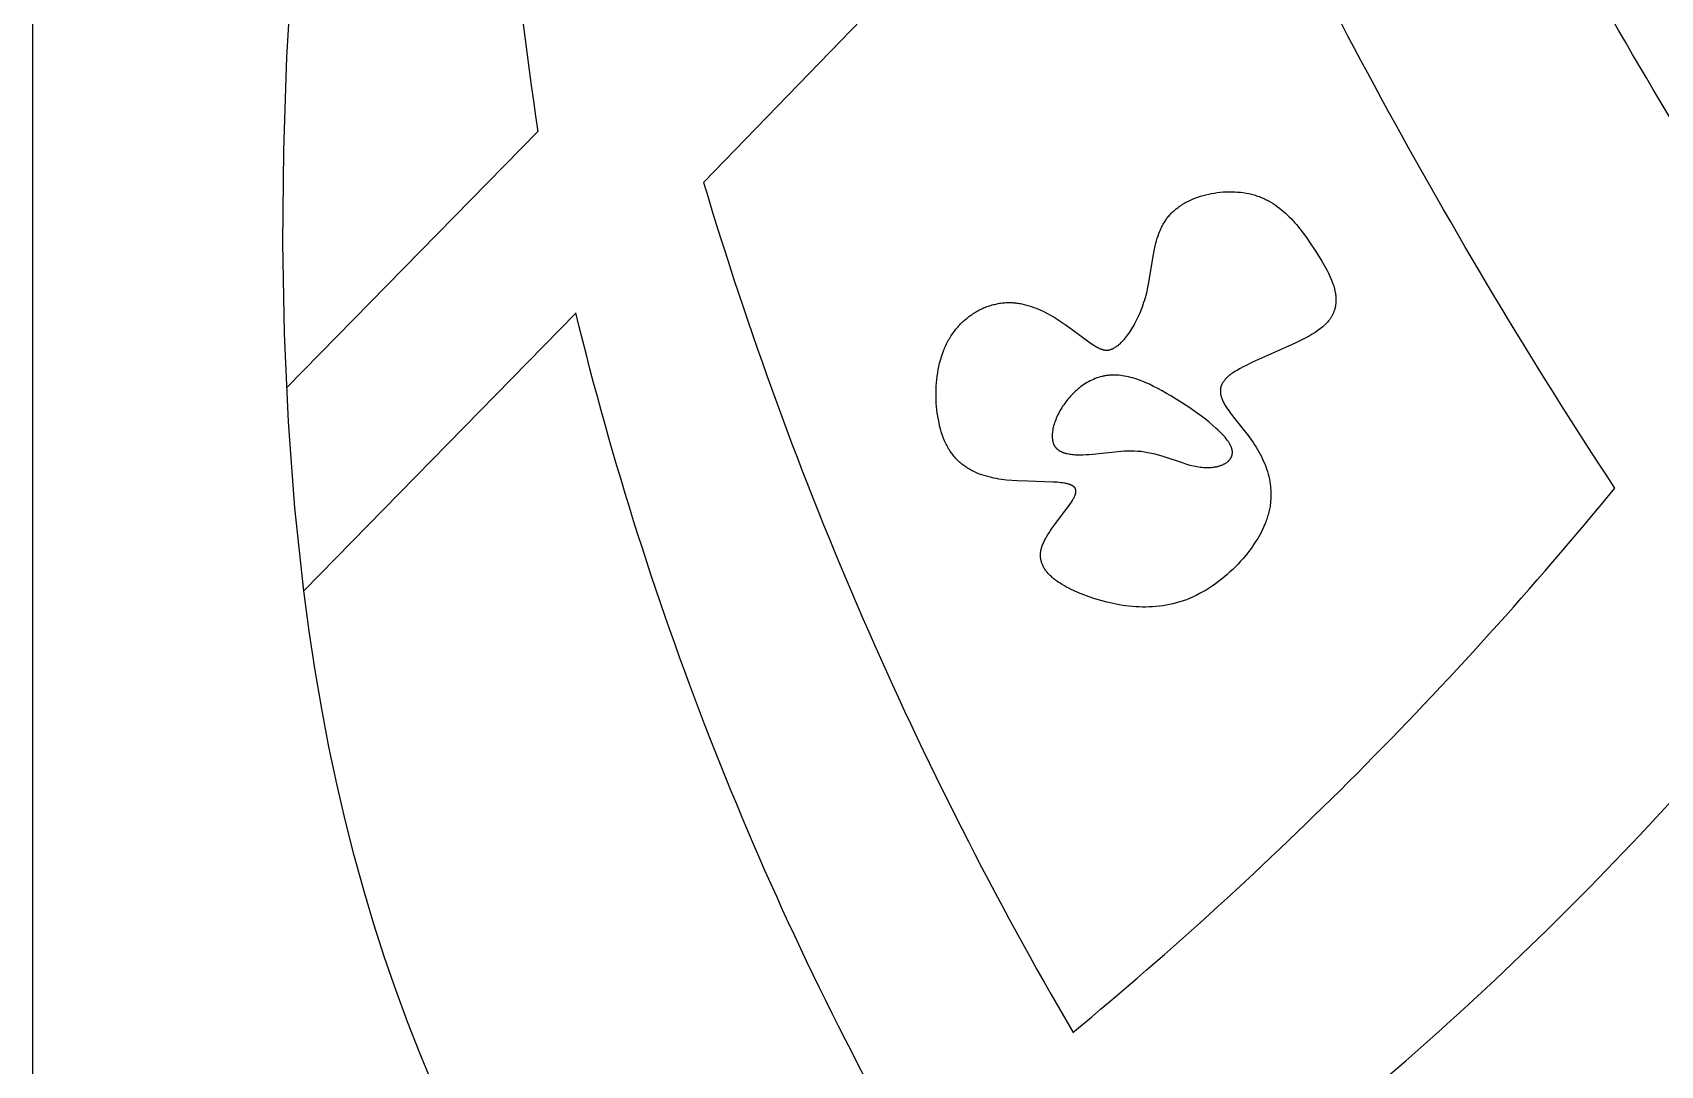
# Model space of a CAD drawing. Extents: x -66 to 16, y -52 to 43.
# Drawn here: x -16 to -0.99, y 7.95 to 17.48 of the extents above; entities that cross this region are included whole.
import ezdxf

# ---------------------------------------------------------------- set-up
doc = ezdxf.new("R2010")
doc.units = 0
doc.layers.add('CURVES', color=7, linetype='CONTINUOUS')
doc.layers.add('DEFAULT', color=7, linetype='CONTINUOUS')

msp = doc.modelspace()

# ---------------------------------------------------------------- linework, layer by layer
at = {"layer": 'CURVES'}
msp.add_lwpolyline([(-16, 0, 0.414214), (-13, -3), (13, -3, 0.414214), (16, 0), (16, 40, 0.414214), (13, 43), (-13, 43, 0.414214), (-16, 40)], format="xyb", close=True, dxfattribs=at)
msp.add_lwpolyline([(-16, 0, 0.414214), (-13, -3), (13, -3, 0.414214), (16, 0), (16, 40, 0.414214), (13, 43), (-13, 43, 0.414214), (-16, 40)], format="xyb", close=True, dxfattribs=at)
msp.add_lwpolyline([(-12.311, 7.786), (-12.429, 8.068), (-12.542, 8.356), (-12.65, 8.651), (-12.754, 8.951), (-12.852, 9.258), (-12.945, 9.572), (-13.034, 9.892), (-13.117, 10.219), (-13.194, 10.553), (-13.267, 10.894), (-13.333, 11.243), (-13.395, 11.599), (-13.45, 11.962), (-13.5, 12.333), (-13.582, 13.098), (-13.641, 13.891), (-13.677, 14.706), (-13.691, 15.542), (-13.683, 16.393), (-13.654, 17.255), (-13.603, 18.126)], dxfattribs=at)
msp.add_lwpolyline([(-12.311, 7.786), (-12.429, 8.068), (-12.542, 8.356), (-12.65, 8.651), (-12.754, 8.951), (-12.852, 9.258), (-12.945, 9.572), (-13.034, 9.892), (-13.117, 10.219), (-13.194, 10.553), (-13.267, 10.894), (-13.333, 11.243), (-13.395, 11.599), (-13.45, 11.962), (-13.5, 12.333), (-13.582, 13.098), (-13.641, 13.891), (-13.677, 14.706), (-13.691, 15.542), (-13.683, 16.393), (-13.654, 17.255), (-13.603, 18.126)], dxfattribs=at)
at = {"layer": 'DEFAULT'}
for p, q in [((-9.813, 16.1), (-5.414, 20.643)), ((-13.658, 14.205), (-11.34, 16.569)), ((-13.5, 12.333), (-10.991, 14.895))]:
    msp.add_line(p, q, dxfattribs=at)
for points in [[(-4.774, 13.741), (-4.76, 13.721), (-4.745, 13.7), (-4.732, 13.679), (-4.718, 13.658), (-4.705, 13.636), (-4.693, 13.615), (-4.681, 13.593), (-4.67, 13.571), (-4.659, 13.548), (-4.649, 13.526), (-4.639, 13.503), (-4.63, 13.48), (-4.622, 13.457), (-4.614, 13.434), (-4.608, 13.41), (-4.601, 13.387), (-4.596, 13.363), (-4.591, 13.338), (-4.588, 13.314), (-4.586, 13.302), (-4.585, 13.29), (-4.584, 13.277), (-4.583, 13.265), (-4.582, 13.252), (-4.582, 13.24), (-4.581, 13.227), (-4.581, 13.215), (-4.582, 13.202), (-4.582, 13.189), (-4.583, 13.177), (-4.584, 13.164), (-4.585, 13.151), (-4.587, 13.138), (-4.588, 13.125), (-4.59, 13.112), (-4.593, 13.099), (-4.595, 13.086), (-4.598, 13.073), (-4.601, 13.06), (-4.604, 13.047), (-4.608, 13.033), (-4.612, 13.02), (-4.616, 13.007), (-4.62, 12.993), (-4.625, 12.98), (-4.63, 12.967), (-4.635, 12.953), (-4.647, 12.926), (-4.659, 12.899), (-4.673, 12.871), (-4.688, 12.844), (-4.703, 12.817), (-4.72, 12.79), (-4.738, 12.763), (-4.756, 12.736), (-4.776, 12.709), (-4.796, 12.683), (-4.817, 12.656), (-4.839, 12.63), (-4.862, 12.605), (-4.885, 12.58), (-4.909, 12.555), (-4.934, 12.531), (-4.959, 12.507), (-4.985, 12.484), (-5.011, 12.461), (-5.038, 12.439), (-5.066, 12.418), (-5.094, 12.397), (-5.122, 12.377), (-5.151, 12.358), (-5.18, 12.34), (-5.21, 12.323), (-5.24, 12.307), (-5.27, 12.291), (-5.3, 12.277), (-5.331, 12.263), (-5.361, 12.251), (-5.392, 12.24), (-5.423, 12.23), (-5.454, 12.221), (-5.485, 12.213), (-5.517, 12.206), (-5.548, 12.2), (-5.579, 12.195), (-5.61, 12.191), (-5.642, 12.188), (-5.673, 12.186), (-5.704, 12.184), (-5.735, 12.183), (-5.766, 12.183), (-5.797, 12.184), (-5.828, 12.186), (-5.858, 12.188), (-5.889, 12.191), (-5.919, 12.195), (-5.949, 12.199), (-5.978, 12.204), (-6.008, 12.209), (-6.037, 12.215), (-6.065, 12.221), (-6.094, 12.228), (-6.15, 12.243), (-6.204, 12.259), (-6.256, 12.277), (-6.307, 12.295), (-6.355, 12.315), (-6.402, 12.335), (-6.424, 12.346), (-6.445, 12.357), (-6.466, 12.368), (-6.486, 12.379), (-6.506, 12.39), (-6.525, 12.402), (-6.543, 12.414), (-6.56, 12.426), (-6.576, 12.438), (-6.584, 12.444), (-6.592, 12.451), (-6.599, 12.457), (-6.606, 12.464), (-6.613, 12.47), (-6.62, 12.477), (-6.626, 12.483), (-6.633, 12.49), (-6.639, 12.497), (-6.645, 12.504), (-6.65, 12.51), (-6.656, 12.517), (-6.661, 12.524), (-6.665, 12.532), (-6.67, 12.539), (-6.674, 12.546), (-6.678, 12.553), (-6.682, 12.561), (-6.686, 12.568), (-6.689, 12.575), (-6.692, 12.583), (-6.693, 12.587), (-6.695, 12.591), (-6.696, 12.594), (-6.697, 12.598), (-6.698, 12.602), (-6.699, 12.606), (-6.7, 12.61), (-6.701, 12.614), (-6.702, 12.618), (-6.703, 12.622), (-6.703, 12.626), (-6.704, 12.63), (-6.705, 12.634), (-6.705, 12.638), (-6.705, 12.642), (-6.706, 12.646), (-6.706, 12.65), (-6.706, 12.654), (-6.706, 12.658), (-6.706, 12.662), (-6.706, 12.666), (-6.706, 12.671), (-6.706, 12.675), (-6.706, 12.679), (-6.705, 12.683), (-6.705, 12.687), (-6.704, 12.692), (-6.704, 12.696), (-6.702, 12.705), (-6.7, 12.713), (-6.698, 12.722), (-6.696, 12.731), (-6.693, 12.74), (-6.69, 12.749), (-6.687, 12.758), (-6.683, 12.767), (-6.679, 12.776), (-6.675, 12.785), (-6.67, 12.794), (-6.666, 12.804), (-6.661, 12.813), (-6.65, 12.832), (-6.639, 12.851), (-6.627, 12.869), (-6.615, 12.888), (-6.602, 12.907), (-6.575, 12.945), (-6.466, 13.088), (-6.442, 13.121), (-6.431, 13.137), (-6.421, 13.152), (-6.412, 13.167), (-6.408, 13.174), (-6.404, 13.181), (-6.4, 13.188), (-6.396, 13.195), (-6.393, 13.202), (-6.39, 13.208), (-6.388, 13.214), (-6.386, 13.217), (-6.385, 13.22), (-6.384, 13.223), (-6.383, 13.226), (-6.383, 13.229), (-6.382, 13.232), (-6.381, 13.235), (-6.381, 13.238), (-6.38, 13.24), (-6.38, 13.243), (-6.38, 13.246), (-6.379, 13.247), (-6.379, 13.248), (-6.379, 13.25), (-6.379, 13.251), (-6.379, 13.252), (-6.379, 13.253), (-6.379, 13.255), (-6.379, 13.256), (-6.38, 13.257), (-6.38, 13.258), (-6.38, 13.259), (-6.38, 13.261), (-6.38, 13.262), (-6.38, 13.263), (-6.381, 13.264), (-6.381, 13.265), (-6.381, 13.266), (-6.381, 13.267), (-6.382, 13.268), (-6.382, 13.27), (-6.383, 13.271), (-6.383, 13.272), (-6.383, 13.273), (-6.384, 13.274), (-6.384, 13.275), (-6.385, 13.276), (-6.385, 13.277), (-6.386, 13.278), (-6.387, 13.279), (-6.387, 13.28), (-6.388, 13.281), (-6.388, 13.282), (-6.389, 13.283), (-6.39, 13.283), (-6.39, 13.284), (-6.391, 13.285), (-6.392, 13.286), (-6.393, 13.287), (-6.394, 13.288), (-6.394, 13.289), (-6.395, 13.29), (-6.396, 13.29), (-6.397, 13.291), (-6.398, 13.292), (-6.4, 13.294), (-6.402, 13.295), (-6.404, 13.297), (-6.406, 13.298), (-6.408, 13.3), (-6.41, 13.301), (-6.413, 13.303), (-6.415, 13.304), (-6.418, 13.305), (-6.42, 13.307), (-6.423, 13.308), (-6.426, 13.309), (-6.429, 13.31), (-6.431, 13.311), (-6.434, 13.313), (-6.441, 13.315), (-6.447, 13.317), (-6.454, 13.319), (-6.461, 13.32), (-6.468, 13.322), (-6.476, 13.324), (-6.483, 13.325), (-6.5, 13.328), (-6.517, 13.33), (-6.535, 13.332), (-6.554, 13.334), (-6.594, 13.336), (-6.824, 13.343), (-6.922, 13.347), (-6.971, 13.35), (-7.019, 13.355), (-7.067, 13.361), (-7.09, 13.364), (-7.113, 13.368), (-7.136, 13.373), (-7.159, 13.378), (-7.181, 13.383), (-7.204, 13.389), (-7.226, 13.396), (-7.247, 13.403), (-7.268, 13.41), (-7.289, 13.419), (-7.31, 13.427), (-7.32, 13.432), (-7.33, 13.437), (-7.339, 13.442), (-7.349, 13.447), (-7.359, 13.453), (-7.368, 13.458), (-7.378, 13.464), (-7.387, 13.47), (-7.396, 13.476), (-7.405, 13.482), (-7.414, 13.489), (-7.423, 13.495), (-7.432, 13.502), (-7.441, 13.509), (-7.449, 13.517), (-7.457, 13.524), (-7.466, 13.532), (-7.474, 13.54), (-7.482, 13.548), (-7.489, 13.557), (-7.497, 13.565), (-7.504, 13.574), (-7.512, 13.583), (-7.519, 13.592), (-7.526, 13.602), (-7.533, 13.612), (-7.54, 13.622), (-7.546, 13.632), (-7.553, 13.643), (-7.559, 13.653), (-7.565, 13.664), (-7.571, 13.676), (-7.577, 13.687), (-7.582, 13.699), (-7.588, 13.711), (-7.593, 13.723), (-7.603, 13.748), (-7.612, 13.774), (-7.621, 13.8), (-7.629, 13.828), (-7.636, 13.856), (-7.642, 13.884), (-7.648, 13.913), (-7.653, 13.943), (-7.658, 13.972), (-7.662, 14.003), (-7.665, 14.033), (-7.667, 14.064), (-7.668, 14.095), (-7.669, 14.126), (-7.669, 14.157), (-7.669, 14.188), (-7.667, 14.22), (-7.665, 14.251), (-7.662, 14.282), (-7.658, 14.312), (-7.654, 14.343), (-7.649, 14.373), (-7.643, 14.403), (-7.636, 14.432), (-7.628, 14.461), (-7.62, 14.49), (-7.611, 14.518), (-7.601, 14.545), (-7.596, 14.558), (-7.59, 14.571), (-7.584, 14.584), (-7.578, 14.597), (-7.572, 14.61), (-7.566, 14.622), (-7.56, 14.635), (-7.553, 14.647), (-7.546, 14.658), (-7.539, 14.67), (-7.532, 14.682), (-7.525, 14.693), (-7.517, 14.704), (-7.509, 14.715), (-7.502, 14.726), (-7.494, 14.736), (-7.486, 14.746), (-7.477, 14.756), (-7.469, 14.766), (-7.46, 14.776), (-7.451, 14.785), (-7.443, 14.795), (-7.434, 14.804), (-7.424, 14.813), (-7.415, 14.821), (-7.406, 14.83), (-7.396, 14.838), (-7.387, 14.846), (-7.377, 14.854), (-7.367, 14.862), (-7.357, 14.869), (-7.347, 14.876), (-7.337, 14.883), (-7.327, 14.89), (-7.316, 14.897), (-7.306, 14.903), (-7.295, 14.909), (-7.285, 14.915), (-7.274, 14.921), (-7.263, 14.927), (-7.253, 14.932), (-7.242, 14.937), (-7.231, 14.942), (-7.22, 14.946), (-7.209, 14.951), (-7.198, 14.955), (-7.186, 14.959), (-7.175, 14.963), (-7.164, 14.966), (-7.153, 14.97), (-7.141, 14.973), (-7.13, 14.975), (-7.119, 14.978), (-7.107, 14.98), (-7.096, 14.983), (-7.084, 14.985), (-7.073, 14.986), (-7.061, 14.988), (-7.05, 14.989), (-7.038, 14.99), (-7.027, 14.991), (-7.015, 14.991), (-7.004, 14.992), (-6.992, 14.992), (-6.981, 14.991), (-6.969, 14.991), (-6.958, 14.99), (-6.947, 14.989), (-6.935, 14.988), (-6.924, 14.987), (-6.912, 14.985), (-6.901, 14.984), (-6.89, 14.982), (-6.878, 14.979), (-6.856, 14.974), (-6.834, 14.969), (-6.812, 14.962), (-6.789, 14.955), (-6.768, 14.947), (-6.746, 14.939), (-6.725, 14.93), (-6.703, 14.921), (-6.682, 14.911), (-6.661, 14.9), (-6.641, 14.89), (-6.621, 14.879), (-6.581, 14.856), (-6.542, 14.832), (-6.505, 14.807), (-6.469, 14.783), (-6.401, 14.734), (-6.262, 14.629), (-6.238, 14.613), (-6.216, 14.599), (-6.206, 14.592), (-6.195, 14.586), (-6.185, 14.58), (-6.175, 14.575), (-6.171, 14.573), (-6.166, 14.57), (-6.161, 14.568), (-6.156, 14.566), (-6.151, 14.565), (-6.147, 14.563), (-6.142, 14.561), (-6.138, 14.56), (-6.133, 14.558), (-6.128, 14.557), (-6.124, 14.556), (-6.119, 14.555), (-6.115, 14.555), (-6.111, 14.554), (-6.106, 14.554), (-6.102, 14.553), (-6.097, 14.553), (-6.093, 14.553), (-6.091, 14.553), (-6.088, 14.554), (-6.086, 14.554), (-6.084, 14.554), (-6.082, 14.554), (-6.08, 14.554), (-6.077, 14.555), (-6.075, 14.555), (-6.073, 14.555), (-6.071, 14.556), (-6.066, 14.557), (-6.062, 14.558), (-6.057, 14.559), (-6.053, 14.561), (-6.049, 14.562), (-6.044, 14.564), (-6.04, 14.566), (-6.035, 14.568), (-6.03, 14.571), (-6.026, 14.573), (-6.021, 14.576), (-6.017, 14.579), (-6.012, 14.582), (-6.007, 14.585), (-6.002, 14.588), (-5.998, 14.592), (-5.993, 14.596), (-5.988, 14.6), (-5.983, 14.604), (-5.973, 14.612), (-5.963, 14.622), (-5.953, 14.632), (-5.943, 14.643), (-5.933, 14.654), (-5.923, 14.666), (-5.913, 14.679), (-5.903, 14.692), (-5.893, 14.705), (-5.883, 14.72), (-5.873, 14.735), (-5.864, 14.75), (-5.854, 14.766), (-5.844, 14.783), (-5.835, 14.8), (-5.826, 14.817), (-5.817, 14.835), (-5.808, 14.853), (-5.799, 14.872), (-5.791, 14.892), (-5.782, 14.911), (-5.774, 14.932), (-5.767, 14.952), (-5.759, 14.973), (-5.752, 14.994), (-5.745, 15.016), (-5.739, 15.038), (-5.733, 15.061), (-5.727, 15.083), (-5.717, 15.13), (-5.708, 15.177), (-5.668, 15.42), (-5.659, 15.468), (-5.649, 15.516), (-5.643, 15.539), (-5.636, 15.562), (-5.629, 15.585), (-5.622, 15.608), (-5.614, 15.63), (-5.605, 15.651), (-5.601, 15.662), (-5.596, 15.673), (-5.591, 15.683), (-5.586, 15.694), (-5.581, 15.704), (-5.575, 15.714), (-5.57, 15.724), (-5.564, 15.734), (-5.558, 15.743), (-5.551, 15.753), (-5.545, 15.762), (-5.538, 15.772), (-5.531, 15.781), (-5.523, 15.79), (-5.516, 15.799), (-5.508, 15.807), (-5.5, 15.816), (-5.492, 15.824), (-5.483, 15.832), (-5.474, 15.84), (-5.465, 15.848), (-5.456, 15.856), (-5.447, 15.863), (-5.437, 15.87), (-5.427, 15.878), (-5.417, 15.885), (-5.407, 15.891), (-5.396, 15.898), (-5.385, 15.904), (-5.375, 15.911), (-5.363, 15.917), (-5.352, 15.923), (-5.341, 15.928), (-5.329, 15.934), (-5.306, 15.944), (-5.282, 15.954), (-5.257, 15.963), (-5.232, 15.972), (-5.207, 15.979), (-5.181, 15.986), (-5.155, 15.992), (-5.129, 15.998), (-5.102, 16.002), (-5.076, 16.006), (-5.049, 16.009), (-5.022, 16.012), (-4.995, 16.013), (-4.968, 16.014), (-4.942, 16.014), (-4.915, 16.013), (-4.889, 16.011), (-4.863, 16.009), (-4.837, 16.006), (-4.811, 16.002), (-4.786, 15.997), (-4.774, 15.994), (-4.761, 15.991), (-4.749, 15.988), (-4.737, 15.985), (-4.725, 15.981), (-4.714, 15.977), (-4.702, 15.973), (-4.691, 15.969), (-4.679, 15.965), (-4.668, 15.96), (-4.657, 15.956), (-4.646, 15.951), (-4.635, 15.946), (-4.624, 15.94), (-4.613, 15.935), (-4.603, 15.929), (-4.582, 15.917), (-4.562, 15.905), (-4.542, 15.892), (-4.523, 15.878), (-4.503, 15.863), (-4.485, 15.848), (-4.466, 15.833), (-4.448, 15.817), (-4.431, 15.8), (-4.413, 15.783), (-4.396, 15.766), (-4.38, 15.748), (-4.363, 15.729), (-4.347, 15.711), (-4.315, 15.672), (-4.285, 15.632), (-4.255, 15.591), (-4.225, 15.549), (-4.168, 15.462), (-4.113, 15.375), (-4.087, 15.33), (-4.063, 15.286), (-4.052, 15.264), (-4.041, 15.242), (-4.031, 15.219), (-4.022, 15.197), (-4.014, 15.175), (-4.01, 15.164), (-4.006, 15.153), (-4.003, 15.143), (-3.999, 15.132), (-3.996, 15.121), (-3.994, 15.11), (-3.991, 15.099), (-3.989, 15.088), (-3.987, 15.077), (-3.986, 15.067), (-3.984, 15.056), (-3.983, 15.045), (-3.982, 15.035), (-3.982, 15.024), (-3.982, 15.014), (-3.982, 15.003), (-3.983, 14.993), (-3.983, 14.982), (-3.985, 14.972), (-3.986, 14.962), (-3.987, 14.956), (-3.988, 14.951), (-3.989, 14.946), (-3.99, 14.941), (-3.992, 14.936), (-3.993, 14.931), (-3.995, 14.926), (-3.996, 14.921), (-3.998, 14.916), (-4, 14.911), (-4.002, 14.906), (-4.004, 14.901), (-4.006, 14.896), (-4.008, 14.891), (-4.01, 14.886), (-4.013, 14.881), (-4.015, 14.876), (-4.018, 14.871), (-4.02, 14.866), (-4.023, 14.862), (-4.026, 14.857), (-4.029, 14.852), (-4.032, 14.847), (-4.036, 14.842), (-4.039, 14.838), (-4.043, 14.833), (-4.05, 14.823), (-4.058, 14.814), (-4.066, 14.805), (-4.075, 14.796), (-4.084, 14.786), (-4.094, 14.777), (-4.104, 14.768), (-4.115, 14.76), (-4.126, 14.751), (-4.138, 14.742), (-4.15, 14.733), (-4.162, 14.725), (-4.175, 14.716), (-4.201, 14.699), (-4.229, 14.683), (-4.259, 14.666), (-4.289, 14.65), (-4.352, 14.619), (-4.418, 14.588), (-4.75, 14.441), (-4.81, 14.412), (-4.838, 14.398), (-4.865, 14.384), (-4.89, 14.369), (-4.914, 14.355), (-4.926, 14.347), (-4.936, 14.34), (-4.947, 14.333), (-4.957, 14.326), (-4.966, 14.318), (-4.975, 14.311), (-4.983, 14.304), (-4.987, 14.3), (-4.991, 14.296), (-4.995, 14.292), (-4.999, 14.289), (-5.002, 14.285), (-5.005, 14.281), (-5.008, 14.277), (-5.011, 14.274), (-5.014, 14.27), (-5.017, 14.266), (-5.02, 14.262), (-5.022, 14.259), (-5.025, 14.255), (-5.027, 14.251), (-5.029, 14.247), (-5.031, 14.243), (-5.033, 14.24), (-5.035, 14.236), (-5.036, 14.232), (-5.038, 14.228), (-5.039, 14.224), (-5.041, 14.22), (-5.042, 14.216), (-5.043, 14.213), (-5.044, 14.209), (-5.045, 14.205), (-5.045, 14.201), (-5.046, 14.197), (-5.047, 14.193), (-5.047, 14.189), (-5.047, 14.185), (-5.048, 14.181), (-5.048, 14.177), (-5.048, 14.173), (-5.048, 14.169), (-5.047, 14.165), (-5.047, 14.161), (-5.047, 14.157), (-5.046, 14.153), (-5.046, 14.149), (-5.045, 14.145), (-5.044, 14.141), (-5.043, 14.137), (-5.042, 14.133), (-5.041, 14.129), (-5.04, 14.125), (-5.039, 14.121), (-5.038, 14.117), (-5.035, 14.108), (-5.032, 14.1), (-5.029, 14.092), (-5.025, 14.083), (-5.021, 14.075), (-5.017, 14.067), (-5.012, 14.058), (-5.008, 14.049), (-5.003, 14.041), (-4.992, 14.024), (-4.98, 14.006), (-4.968, 13.989), (-4.955, 13.971), (-4.927, 13.934), (-4.805, 13.782)], [(-6.038, 14.323), (-6.047, 14.323), (-6.055, 14.322), (-6.064, 14.322), (-6.072, 14.321), (-6.081, 14.32), (-6.089, 14.319), (-6.098, 14.318), (-6.106, 14.317), (-6.115, 14.315), (-6.123, 14.314), (-6.131, 14.312), (-6.139, 14.31), (-6.156, 14.306), (-6.172, 14.301), (-6.187, 14.296), (-6.203, 14.29), (-6.218, 14.283), (-6.234, 14.277), (-6.249, 14.269), (-6.263, 14.262), (-6.278, 14.253), (-6.292, 14.245), (-6.306, 14.236), (-6.32, 14.226), (-6.333, 14.217), (-6.346, 14.206), (-6.359, 14.196), (-6.372, 14.185), (-6.385, 14.174), (-6.397, 14.163), (-6.409, 14.151), (-6.42, 14.139), (-6.431, 14.127), (-6.442, 14.114), (-6.453, 14.101), (-6.463, 14.089), (-6.473, 14.075), (-6.483, 14.062), (-6.492, 14.049), (-6.502, 14.035), (-6.51, 14.021), (-6.519, 14.008), (-6.527, 13.994), (-6.534, 13.98), (-6.541, 13.966), (-6.548, 13.952), (-6.555, 13.938), (-6.561, 13.924), (-6.566, 13.91), (-6.572, 13.896), (-6.576, 13.882), (-6.581, 13.869), (-6.585, 13.855), (-6.588, 13.842), (-6.591, 13.828), (-6.593, 13.815), (-6.595, 13.802), (-6.596, 13.796), (-6.597, 13.79), (-6.598, 13.784), (-6.598, 13.778), (-6.598, 13.771), (-6.598, 13.765), (-6.599, 13.76), (-6.598, 13.754), (-6.598, 13.748), (-6.598, 13.742), (-6.597, 13.737), (-6.597, 13.731), (-6.596, 13.726), (-6.595, 13.72), (-6.594, 13.715), (-6.593, 13.71), (-6.592, 13.705), (-6.59, 13.7), (-6.589, 13.695), (-6.587, 13.69), (-6.586, 13.688), (-6.585, 13.686), (-6.584, 13.683), (-6.583, 13.681), (-6.582, 13.679), (-6.581, 13.677), (-6.58, 13.675), (-6.579, 13.672), (-6.577, 13.67), (-6.576, 13.668), (-6.575, 13.666), (-6.573, 13.664), (-6.572, 13.662), (-6.571, 13.66), (-6.569, 13.658), (-6.568, 13.656), (-6.566, 13.655), (-6.565, 13.653), (-6.563, 13.651), (-6.562, 13.649), (-6.56, 13.648), (-6.558, 13.646), (-6.556, 13.644), (-6.555, 13.642), (-6.553, 13.641), (-6.551, 13.639), (-6.549, 13.638), (-6.547, 13.636), (-6.543, 13.633), (-6.539, 13.63), (-6.535, 13.628), (-6.531, 13.625), (-6.527, 13.622), (-6.522, 13.62), (-6.517, 13.618), (-6.513, 13.615), (-6.508, 13.613), (-6.503, 13.611), (-6.498, 13.609), (-6.493, 13.607), (-6.487, 13.606), (-6.482, 13.604), (-6.476, 13.602), (-6.471, 13.601), (-6.465, 13.6), (-6.459, 13.598), (-6.448, 13.596), (-6.435, 13.594), (-6.423, 13.592), (-6.41, 13.591), (-6.397, 13.589), (-6.384, 13.588), (-6.37, 13.588), (-6.343, 13.587), (-6.315, 13.588), (-6.286, 13.589), (-6.256, 13.59), (-6.197, 13.595), (-6.02, 13.616), (-5.961, 13.621), (-5.931, 13.623), (-5.901, 13.624), (-5.871, 13.624), (-5.84, 13.624), (-5.81, 13.622), (-5.794, 13.621), (-5.779, 13.62), (-5.763, 13.618), (-5.747, 13.616), (-5.732, 13.613), (-5.716, 13.61), (-5.7, 13.607), (-5.684, 13.604), (-5.652, 13.596), (-5.62, 13.587), (-5.587, 13.577), (-5.392, 13.512), (-5.36, 13.502), (-5.328, 13.493), (-5.296, 13.485), (-5.28, 13.482), (-5.265, 13.479), (-5.249, 13.476), (-5.234, 13.474), (-5.219, 13.472), (-5.203, 13.471), (-5.188, 13.47), (-5.174, 13.47), (-5.159, 13.47), (-5.144, 13.47), (-5.13, 13.471), (-5.116, 13.473), (-5.109, 13.474), (-5.103, 13.475), (-5.096, 13.476), (-5.089, 13.477), (-5.083, 13.478), (-5.076, 13.48), (-5.07, 13.481), (-5.064, 13.483), (-5.058, 13.485), (-5.052, 13.487), (-5.046, 13.489), (-5.04, 13.491), (-5.034, 13.493), (-5.029, 13.495), (-5.023, 13.498), (-5.018, 13.5), (-5.013, 13.503), (-5.008, 13.505), (-5.003, 13.508), (-4.998, 13.511), (-4.994, 13.514), (-4.989, 13.517), (-4.985, 13.52), (-4.981, 13.524), (-4.977, 13.527), (-4.975, 13.529), (-4.973, 13.531), (-4.971, 13.532), (-4.969, 13.534), (-4.967, 13.536), (-4.966, 13.538), (-4.964, 13.54), (-4.962, 13.542), (-4.961, 13.543), (-4.959, 13.545), (-4.958, 13.547), (-4.956, 13.549), (-4.955, 13.551), (-4.954, 13.553), (-4.952, 13.555), (-4.951, 13.557), (-4.95, 13.559), (-4.949, 13.562), (-4.948, 13.564), (-4.947, 13.566), (-4.946, 13.568), (-4.945, 13.57), (-4.944, 13.572), (-4.943, 13.575), (-4.942, 13.577), (-4.941, 13.579), (-4.941, 13.582), (-4.94, 13.584), (-4.94, 13.586), (-4.939, 13.589), (-4.939, 13.591), (-4.938, 13.593), (-4.938, 13.596), (-4.937, 13.598), (-4.937, 13.601), (-4.937, 13.603), (-4.937, 13.606), (-4.937, 13.608), (-4.937, 13.611), (-4.937, 13.613), (-4.937, 13.616), (-4.937, 13.618), (-4.937, 13.621), (-4.938, 13.624), (-4.938, 13.626), (-4.938, 13.629), (-4.939, 13.632), (-4.939, 13.634), (-4.94, 13.637), (-4.941, 13.64), (-4.941, 13.643), (-4.942, 13.645), (-4.943, 13.648), (-4.944, 13.651), (-4.945, 13.654), (-4.946, 13.657), (-4.948, 13.662), (-4.951, 13.668), (-4.954, 13.674), (-4.957, 13.68), (-4.96, 13.686), (-4.963, 13.692), (-4.967, 13.698), (-4.971, 13.705), (-4.975, 13.711), (-4.98, 13.717), (-4.984, 13.723), (-4.994, 13.736), (-5.005, 13.749), (-5.017, 13.763), (-5.029, 13.776), (-5.042, 13.789), (-5.056, 13.803), (-5.07, 13.817), (-5.085, 13.831), (-5.117, 13.859), (-5.15, 13.887), (-5.186, 13.915), (-5.223, 13.943), (-5.261, 13.971), (-5.34, 14.027), (-5.422, 14.08), (-5.503, 14.13), (-5.543, 14.154), (-5.583, 14.177), (-5.623, 14.199), (-5.663, 14.219), (-5.702, 14.238), (-5.741, 14.255), (-5.761, 14.263), (-5.78, 14.271), (-5.799, 14.278), (-5.819, 14.284), (-5.838, 14.291), (-5.856, 14.296), (-5.875, 14.301), (-5.894, 14.306), (-5.912, 14.31), (-5.931, 14.314), (-5.949, 14.317), (-5.967, 14.319), (-5.985, 14.321), (-6.003, 14.323), (-6.012, 14.323), (-6.021, 14.323), (-6.029, 14.323)]]:
    msp.add_lwpolyline(points, close=True, dxfattribs=at)
at = {"layer": 'DEFAULT', "extrusion": (0, 0, -1)}
for centre, radius, start, end in [((-105.013, 32.806), 117.48, 352.05548, 356.51579), ((-48.851, 46.589), 58.041, 327.31629, 335.24961), ((-40.845, 41.023), 50.549, 326.713, 336.2231), ((-18.919, 22.173), 30.782, 330.5283, 346.325)]:
    msp.add_arc(centre, radius, start, end, dxfattribs=at)
at = {"layer": 'DEFAULT'}
for centre, radius, start, end in [((24.611, 26.397), 35.931, 196.6529, 210.3166), ((-29.839, 36.573), 36.752, 309.6109, 320.6699), ((-23.56, 31.124), 30.72, 306.8164, 320.0788)]:
    msp.add_arc(centre, radius, start, end, dxfattribs=at)

doc.saveas('drawing.dxf')
